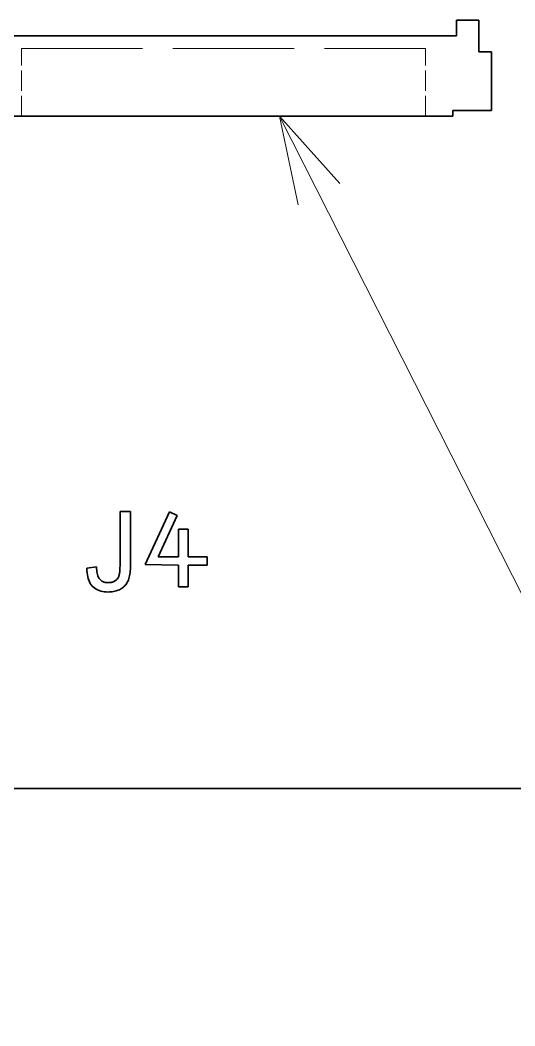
# Model space of a CAD drawing. Extents: x 23 to 417, y 3 to 294.
# Drawn here: x 126.1 to 137.04, y 95.19 to 117.41 of the extents above; entities that cross this region are included whole.
import ezdxf

# ---------------------------------------------------------------- set-up
doc = ezdxf.new("R2010")
doc.units = 0
doc.linetypes.add('DASHED', pattern=[15, 12, -3])
doc.layers.get('0').update_dxf_attribs({"lineweight": 13})

# ---------------------------------------------------------------- blocks, each defined once
blk = doc.blocks.new('BLOCK3487')
at = {"color": 7, "lineweight": 13}
blk.add_line((23.124, -20.5), (43.521, -60.696), dxfattribs=at)
blk.add_lwpolyline([(25.795, -23.477), (23.124, -20.5), (23.949, -24.414)], dxfattribs=at)
blk = doc.blocks.new('BLOCK3494')
at = {"color": 7, "lineweight": 35, "ltscale": 0.025}
blk.add_line((31.951, -16.25), (30.951, -16.25), dxfattribs=at)
at = {"color": 7, "lineweight": 35, "ltscale": 0.0175}
blk.add_line((30.951, -16.25), (30.951, -16.95), dxfattribs=at)
at = {"color": 7, "lineweight": 35, "ltscale": 0.035}
blk.add_line((31.951, -17.65), (31.951, -16.25), dxfattribs=at)
at = {"color": 7, "lineweight": 35}
for p, q in [((30.951, -16.95), (10.351, -16.95)), ((10.501, -20.5), (30.801, -20.5)), ((10.75, -50.2), (81, -50.2))]:
    blk.add_line(p, q, dxfattribs=at)
at = {"color": 7, "linetype": 'DASHED', "lineweight": 13, "ltscale": 0.446914}
blk.add_line((11.712, -17.5), (29.589, -17.5), dxfattribs=at)
at = {"color": 7, "linetype": 'DASHED', "lineweight": 13, "ltscale": 0.075}
for p, q in [((11.712, -20.5), (11.712, -17.5)), ((29.589, -20.5), (29.589, -17.5))]:
    blk.add_line(p, q, dxfattribs=at)
at = {"color": 7, "lineweight": 35, "ltscale": 0.01375}
blk.add_line((32.501, -17.65), (31.951, -17.65), dxfattribs=at)
at = {"color": 7, "lineweight": 35, "ltscale": 0.065}
blk.add_line((32.501, -20.25), (32.501, -17.65), dxfattribs=at)
at = {"color": 7, "lineweight": 35, "ltscale": 0.00625}
blk.add_line((30.801, -20.5), (30.801, -20.25), dxfattribs=at)
at = {"color": 7, "lineweight": 35, "ltscale": 0.0425}
blk.add_line((30.801, -20.25), (32.501, -20.25), dxfattribs=at)
at = {"color": 7, "lineweight": 35, "ltscale": 0.060283}
blk.add_line((16.075, -40.375), (16.075, -37.963), dxfattribs=at)
at = {"color": 7, "lineweight": 35, "ltscale": 0.011579}
blk.add_line((16.075, -37.963), (16.538, -37.963), dxfattribs=at)
at = {"color": 7, "lineweight": 35, "ltscale": 0.059626}
blk.add_line((16.538, -37.963), (16.538, -40.348), dxfattribs=at)
at = {"color": 7, "lineweight": 35, "ltscale": 0.064163}
blk.add_line((18.265, -37.983), (17.186, -40.311), dxfattribs=at)
at = {"color": 7, "lineweight": 35, "ltscale": 0.050243}
blk.add_line((17.759, -39.963), (18.604, -38.14), dxfattribs=at)
at = {"color": 7, "lineweight": 35, "ltscale": 0.009333}
blk.add_line((18.265, -37.983), (18.604, -38.14), dxfattribs=at)
at = {"color": 7, "lineweight": 35, "ltscale": 0.030267}
for p, q in [((18.663, -38.752), (18.663, -39.963)), ((19.087, -39.963), (19.087, -38.752))]:
    blk.add_line(p, q, dxfattribs=at)
at = {"color": 7, "lineweight": 35, "ltscale": 0.010591}
for p, q in [((19.087, -38.752), (18.663, -38.752)), ((18.663, -41.29), (19.087, -41.29))]:
    blk.add_line(p, q, dxfattribs=at)
at = {"color": 7, "lineweight": 35, "ltscale": 0.022617}
blk.add_line((18.663, -39.963), (17.759, -39.963), dxfattribs=at)
at = {"color": 7, "lineweight": 35, "ltscale": 0.021104}
for p, q in [((19.931, -39.963), (19.087, -39.963)), ((19.087, -40.336), (19.931, -40.336))]:
    blk.add_line(p, q, dxfattribs=at)
at = {"color": 7, "lineweight": 35, "ltscale": 0.009336}
blk.add_line((19.931, -40.336), (19.931, -39.963), dxfattribs=at)
at = {"color": 7, "lineweight": 35, "ltscale": 0.010543}
blk.add_line((14.614, -40.47), (15.032, -40.413), dxfattribs=at)
at = {"color": 7, "lineweight": 35, "ltscale": 0.001945}
blk.add_line((15.032, -40.413), (15.036, -40.49), dxfattribs=at)
at = {"color": 7, "lineweight": 35, "ltscale": 0.001382}
blk.add_line((16.073, -40.488), (16.074, -40.433), dxfattribs=at)
at = {"color": 7, "lineweight": 35, "ltscale": 0.001463}
blk.add_line((16.074, -40.433), (16.075, -40.375), dxfattribs=at)
at = {"color": 7, "lineweight": 35, "ltscale": 0.00205}
blk.add_line((16.537, -40.434), (16.534, -40.516), dxfattribs=at)
at = {"color": 7, "lineweight": 35, "ltscale": 0.002147}
blk.add_line((16.538, -40.348), (16.537, -40.434), dxfattribs=at)
at = {"color": 7, "lineweight": 35, "ltscale": 0.036945}
blk.add_line((17.186, -40.311), (18.663, -40.336), dxfattribs=at)
at = {"color": 7, "lineweight": 35, "ltscale": 0.023837}
for p, q in [((18.663, -40.336), (18.663, -41.29)), ((19.087, -41.29), (19.087, -40.336))]:
    blk.add_line(p, q, dxfattribs=at)
at = {"color": 7, "lineweight": 35, "ltscale": 0.00255}
blk.add_line((14.614, -40.572), (14.614, -40.47), dxfattribs=at)
at = {"color": 7, "lineweight": 35, "ltscale": 0.002425}
blk.add_line((14.62, -40.669), (14.614, -40.572), dxfattribs=at)
at = {"color": 7, "lineweight": 35, "ltscale": 0.002308}
blk.add_line((14.631, -40.761), (14.62, -40.669), dxfattribs=at)
at = {"color": 7, "lineweight": 35, "ltscale": 0.002199}
blk.add_line((14.647, -40.847), (14.631, -40.761), dxfattribs=at)
at = {"color": 7, "lineweight": 35, "ltscale": 0.0021}
blk.add_line((14.668, -40.928), (14.647, -40.847), dxfattribs=at)
at = {"color": 7, "lineweight": 35, "ltscale": 0.001824}
blk.add_line((15.036, -40.49), (15.043, -40.563), dxfattribs=at)
at = {"color": 7, "lineweight": 35, "ltscale": 0.001705}
blk.add_line((15.043, -40.563), (15.052, -40.631), dxfattribs=at)
at = {"color": 7, "lineweight": 35, "ltscale": 0.001589}
blk.add_line((15.052, -40.631), (15.064, -40.693), dxfattribs=at)
at = {"color": 7, "lineweight": 35, "ltscale": 0.001477}
blk.add_line((15.064, -40.693), (15.078, -40.751), dxfattribs=at)
at = {"color": 7, "lineweight": 35, "ltscale": 0.001371}
blk.add_line((15.078, -40.751), (15.094, -40.803), dxfattribs=at)
at = {"color": 7, "lineweight": 35, "ltscale": 0.001271}
blk.add_line((15.094, -40.803), (15.112, -40.85), dxfattribs=at)
at = {"color": 7, "lineweight": 35, "ltscale": 0.001179}
blk.add_line((15.112, -40.85), (15.133, -40.893), dxfattribs=at)
at = {"color": 7, "lineweight": 35, "ltscale": 0.000696679}
blk.add_line((15.976, -40.913), (15.991, -40.89), dxfattribs=at)
at = {"color": 7, "lineweight": 35, "ltscale": 0.000701333}
blk.add_line((15.991, -40.89), (16.005, -40.865), dxfattribs=at)
at = {"color": 7, "lineweight": 35, "ltscale": 0.000708985}
blk.add_line((16.005, -40.865), (16.017, -40.84), dxfattribs=at)
at = {"color": 7, "lineweight": 35, "ltscale": 0.000719848}
blk.add_line((16.017, -40.84), (16.027, -40.813), dxfattribs=at)
at = {"color": 7, "lineweight": 35, "ltscale": 0.000762038}
blk.add_line((16.027, -40.813), (16.036, -40.784), dxfattribs=at)
at = {"color": 7, "lineweight": 35, "ltscale": 0.000834159}
blk.add_line((16.036, -40.784), (16.044, -40.751), dxfattribs=at)
at = {"color": 7, "lineweight": 35, "ltscale": 0.000908543}
blk.add_line((16.044, -40.751), (16.052, -40.716), dxfattribs=at)
at = {"color": 7, "lineweight": 35, "ltscale": 0.000985061}
blk.add_line((16.052, -40.716), (16.058, -40.677), dxfattribs=at)
at = {"color": 7, "lineweight": 35, "ltscale": 0.001063}
blk.add_line((16.058, -40.677), (16.063, -40.634), dxfattribs=at)
at = {"color": 7, "lineweight": 35, "ltscale": 0.001141}
blk.add_line((16.063, -40.634), (16.067, -40.589), dxfattribs=at)
at = {"color": 7, "lineweight": 35, "ltscale": 0.001221}
blk.add_line((16.067, -40.589), (16.071, -40.54), dxfattribs=at)
at = {"color": 7, "lineweight": 35, "ltscale": 0.001301}
blk.add_line((16.071, -40.54), (16.073, -40.488), dxfattribs=at)
at = {"color": 7, "lineweight": 35, "ltscale": 0.001507}
blk.add_line((16.486, -40.866), (16.47, -40.924), dxfattribs=at)
at = {"color": 7, "lineweight": 35, "ltscale": 0.00159}
blk.add_line((16.5, -40.804), (16.486, -40.866), dxfattribs=at)
at = {"color": 7, "lineweight": 35, "ltscale": 0.001677}
blk.add_line((16.512, -40.738), (16.5, -40.804), dxfattribs=at)
at = {"color": 7, "lineweight": 35, "ltscale": 0.001767}
blk.add_line((16.521, -40.668), (16.512, -40.738), dxfattribs=at)
at = {"color": 7, "lineweight": 35, "ltscale": 0.001859}
for p, q in [((16.529, -40.594), (16.521, -40.668)), ((15.148, -41.457), (15.079, -41.427))]:
    blk.add_line(p, q, dxfattribs=at)
at = {"color": 7, "lineweight": 35, "ltscale": 0.001953}
blk.add_line((16.534, -40.516), (16.529, -40.594), dxfattribs=at)
at = {"color": 7, "lineweight": 35, "ltscale": 0.002013}
blk.add_line((14.694, -41.005), (14.668, -40.928), dxfattribs=at)
at = {"color": 7, "lineweight": 35, "ltscale": 0.00194}
blk.add_line((14.725, -41.076), (14.694, -41.005), dxfattribs=at)
at = {"color": 7, "lineweight": 35, "ltscale": 0.00188}
blk.add_line((14.761, -41.142), (14.725, -41.076), dxfattribs=at)
at = {"color": 7, "lineweight": 35, "ltscale": 0.001836}
blk.add_line((14.803, -41.202), (14.761, -41.142), dxfattribs=at)
at = {"color": 7, "lineweight": 35, "ltscale": 0.00181}
blk.add_line((14.849, -41.258), (14.803, -41.202), dxfattribs=at)
at = {"color": 7, "lineweight": 35, "ltscale": 0.001794}
for p, q in [((14.9, -41.308), (14.849, -41.258)), ((15.015, -41.393), (14.956, -41.353))]:
    blk.add_line(p, q, dxfattribs=at)
at = {"color": 7, "lineweight": 35, "ltscale": 0.001785}
blk.add_line((14.956, -41.353), (14.9, -41.308), dxfattribs=at)
at = {"color": 7, "lineweight": 35, "ltscale": 0.001096}
blk.add_line((15.133, -40.893), (15.156, -40.93), dxfattribs=at)
at = {"color": 7, "lineweight": 35, "ltscale": 0.001027}
blk.add_line((15.156, -40.93), (15.182, -40.962), dxfattribs=at)
at = {"color": 7, "lineweight": 35, "ltscale": 0.000987814}
blk.add_line((15.182, -40.962), (15.21, -40.99), dxfattribs=at)
at = {"color": 7, "lineweight": 35, "ltscale": 0.000975629}
blk.add_line((15.21, -40.99), (15.24, -41.015), dxfattribs=at)
at = {"color": 7, "lineweight": 35, "ltscale": 0.000970821}
blk.add_line((15.24, -41.015), (15.272, -41.037), dxfattribs=at)
at = {"color": 7, "lineweight": 35, "ltscale": 0.000975256}
blk.add_line((15.272, -41.037), (15.305, -41.057), dxfattribs=at)
at = {"color": 7, "lineweight": 35, "ltscale": 0.000987327}
blk.add_line((15.305, -41.057), (15.341, -41.073), dxfattribs=at)
at = {"color": 7, "lineweight": 35, "ltscale": 0.001007}
blk.add_line((15.341, -41.073), (15.379, -41.086), dxfattribs=at)
at = {"color": 7, "lineweight": 35, "ltscale": 0.001035}
blk.add_line((15.379, -41.086), (15.42, -41.097), dxfattribs=at)
at = {"color": 7, "lineweight": 35, "ltscale": 0.00107}
blk.add_line((15.42, -41.097), (15.462, -41.104), dxfattribs=at)
at = {"color": 7, "lineweight": 35, "ltscale": 0.00111}
blk.add_line((15.462, -41.104), (15.506, -41.108), dxfattribs=at)
at = {"color": 7, "lineweight": 35, "ltscale": 0.001157}
blk.add_line((15.506, -41.108), (15.552, -41.11), dxfattribs=at)
at = {"color": 7, "lineweight": 35, "ltscale": 0.000859679}
blk.add_line((15.552, -41.11), (15.586, -41.109), dxfattribs=at)
at = {"color": 7, "lineweight": 35, "ltscale": 0.00083757}
blk.add_line((15.586, -41.109), (15.62, -41.107), dxfattribs=at)
at = {"color": 7, "lineweight": 35, "ltscale": 0.000817905}
blk.add_line((15.62, -41.107), (15.652, -41.103), dxfattribs=at)
at = {"color": 7, "lineweight": 35, "ltscale": 0.000800069}
blk.add_line((15.652, -41.103), (15.684, -41.097), dxfattribs=at)
at = {"color": 7, "lineweight": 35, "ltscale": 0.000785002}
blk.add_line((15.684, -41.097), (15.714, -41.09), dxfattribs=at)
at = {"color": 7, "lineweight": 35, "ltscale": 0.000772087}
blk.add_line((15.714, -41.09), (15.744, -41.081), dxfattribs=at)
at = {"color": 7, "lineweight": 35, "ltscale": 0.000762053}
blk.add_line((15.744, -41.081), (15.773, -41.071), dxfattribs=at)
at = {"color": 7, "lineweight": 35, "ltscale": 0.000754505}
blk.add_line((15.773, -41.071), (15.8, -41.059), dxfattribs=at)
at = {"color": 7, "lineweight": 35, "ltscale": 0.000749794}
blk.add_line((15.8, -41.059), (15.827, -41.045), dxfattribs=at)
at = {"color": 7, "lineweight": 35, "ltscale": 0.000748319}
blk.add_line((15.827, -41.045), (15.853, -41.03), dxfattribs=at)
at = {"color": 7, "lineweight": 35, "ltscale": 0.000739881}
blk.add_line((15.853, -41.03), (15.877, -41.013), dxfattribs=at)
at = {"color": 7, "lineweight": 35, "ltscale": 0.00072479}
blk.add_line((15.877, -41.013), (15.9, -40.996), dxfattribs=at)
at = {"color": 7, "lineweight": 35, "ltscale": 0.000712406}
blk.add_line((15.9, -40.996), (15.922, -40.977), dxfattribs=at)
at = {"color": 7, "lineweight": 35, "ltscale": 0.000703493}
blk.add_line((15.922, -40.977), (15.942, -40.957), dxfattribs=at)
at = {"color": 7, "lineweight": 35, "ltscale": 0.000698143}
blk.add_line((15.942, -40.957), (15.96, -40.936), dxfattribs=at)
at = {"color": 7, "lineweight": 35, "ltscale": 0.000695342}
blk.add_line((15.96, -40.936), (15.976, -40.913), dxfattribs=at)
at = {"color": 7, "lineweight": 35, "ltscale": 0.001263}
blk.add_line((16.222, -41.31), (16.182, -41.341), dxfattribs=at)
at = {"color": 7, "lineweight": 35, "ltscale": 0.001252}
blk.add_line((16.26, -41.277), (16.222, -41.31), dxfattribs=at)
at = {"color": 7, "lineweight": 35, "ltscale": 0.001247}
for p, q in [((16.295, -41.241), (16.26, -41.277)), ((16.327, -41.203), (16.295, -41.241))]:
    blk.add_line(p, q, dxfattribs=at)
at = {"color": 7, "lineweight": 35, "ltscale": 0.001253}
blk.add_line((16.357, -41.163), (16.327, -41.203), dxfattribs=at)
at = {"color": 7, "lineweight": 35, "ltscale": 0.001265}
blk.add_line((16.384, -41.121), (16.357, -41.163), dxfattribs=at)
at = {"color": 7, "lineweight": 35, "ltscale": 0.001282}
blk.add_line((16.409, -41.076), (16.384, -41.121), dxfattribs=at)
at = {"color": 7, "lineweight": 35, "ltscale": 0.001304}
blk.add_line((16.432, -41.029), (16.409, -41.076), dxfattribs=at)
at = {"color": 7, "lineweight": 35, "ltscale": 0.001353}
blk.add_line((16.452, -40.978), (16.432, -41.029), dxfattribs=at)
at = {"color": 7, "lineweight": 35, "ltscale": 0.001428}
blk.add_line((16.47, -40.924), (16.452, -40.978), dxfattribs=at)
at = {"color": 7, "lineweight": 35, "ltscale": 0.001819}
blk.add_line((15.079, -41.427), (15.015, -41.393), dxfattribs=at)
at = {"color": 7, "lineweight": 35, "ltscale": 0.001913}
blk.add_line((15.22, -41.481), (15.148, -41.457), dxfattribs=at)
at = {"color": 7, "lineweight": 35, "ltscale": 0.001981}
blk.add_line((15.297, -41.499), (15.22, -41.481), dxfattribs=at)
at = {"color": 7, "lineweight": 35, "ltscale": 0.002061}
blk.add_line((15.379, -41.512), (15.297, -41.499), dxfattribs=at)
at = {"color": 7, "lineweight": 35, "ltscale": 0.002151}
blk.add_line((15.464, -41.52), (15.379, -41.512), dxfattribs=at)
at = {"color": 7, "lineweight": 35, "ltscale": 0.002251}
blk.add_line((15.554, -41.523), (15.464, -41.52), dxfattribs=at)
at = {"color": 7, "lineweight": 35, "ltscale": 0.001532}
blk.add_line((15.616, -41.522), (15.554, -41.523), dxfattribs=at)
at = {"color": 7, "lineweight": 35, "ltscale": 0.001495}
blk.add_line((15.675, -41.518), (15.616, -41.522), dxfattribs=at)
at = {"color": 7, "lineweight": 35, "ltscale": 0.00146}
blk.add_line((15.734, -41.512), (15.675, -41.518), dxfattribs=at)
at = {"color": 7, "lineweight": 35, "ltscale": 0.001429}
blk.add_line((15.79, -41.503), (15.734, -41.512), dxfattribs=at)
at = {"color": 7, "lineweight": 35, "ltscale": 0.001401}
blk.add_line((15.845, -41.491), (15.79, -41.503), dxfattribs=at)
at = {"color": 7, "lineweight": 35, "ltscale": 0.001377}
blk.add_line((15.898, -41.477), (15.845, -41.491), dxfattribs=at)
at = {"color": 7, "lineweight": 35, "ltscale": 0.001356}
blk.add_line((15.95, -41.461), (15.898, -41.477), dxfattribs=at)
at = {"color": 7, "lineweight": 35, "ltscale": 0.001339}
blk.add_line((16, -41.442), (15.95, -41.461), dxfattribs=at)
at = {"color": 7, "lineweight": 35, "ltscale": 0.001326}
blk.add_line((16.048, -41.42), (16, -41.442), dxfattribs=at)
at = {"color": 7, "lineweight": 35, "ltscale": 0.001317}
blk.add_line((16.095, -41.396), (16.048, -41.42), dxfattribs=at)
at = {"color": 7, "lineweight": 35, "ltscale": 0.001302}
blk.add_line((16.14, -41.37), (16.095, -41.396), dxfattribs=at)
at = {"color": 7, "lineweight": 35, "ltscale": 0.001279}
blk.add_line((16.182, -41.341), (16.14, -41.37), dxfattribs=at)

msp = doc.modelspace()

# ---------------------------------------------------------------- block references
at = {"lineweight": 0, "xscale": 0.5, "yscale": 0.5, "zscale": 0.5}
for name in ['BLOCK3494', 'BLOCK3487']:
    msp.add_blockref(name, (120.2741, 125.5377), dxfattribs=at)

doc.saveas('drawing.dxf')
